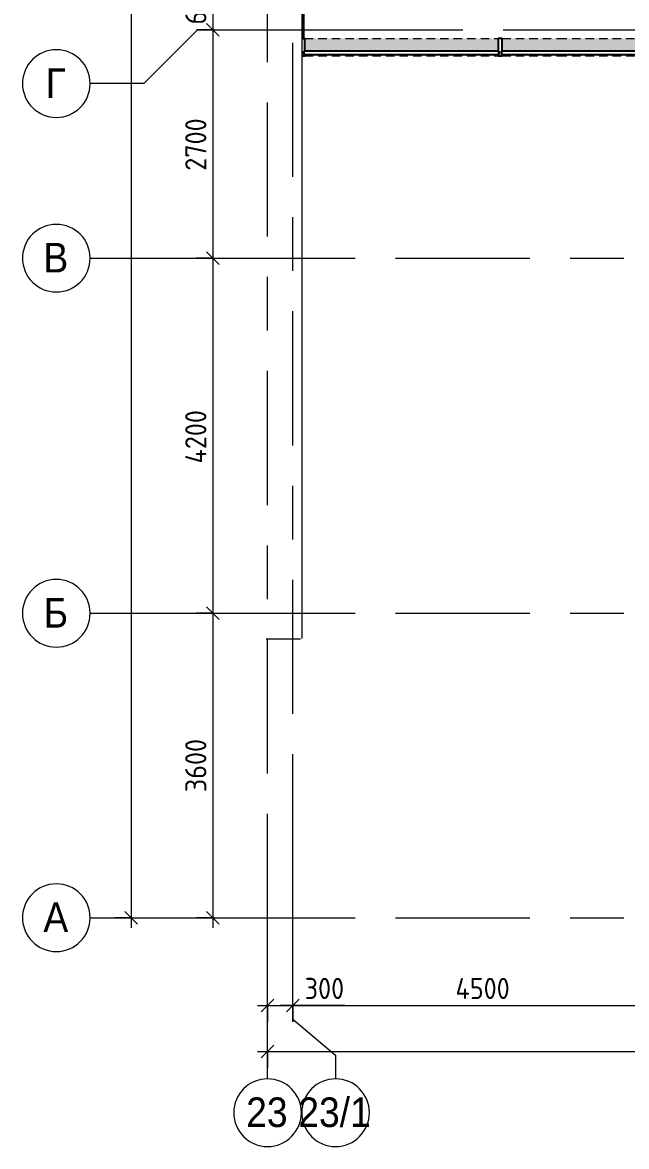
# Model space of a CAD drawing. Header units: millimetres. Extents: x 81663 to 277412, y -8553 to 29000.
# Drawn here: x 81663 to 88804, y -2706 to 10588 of the extents above; entities that cross this region are included whole.
import ezdxf

# ---------------------------------------------------------------- set-up
doc = ezdxf.new("R2010")
doc.units = ezdxf.units.MM
doc.linetypes.add('200_ШТРИХ__ш1_п0_6_', pattern=[160, 100, -60])
doc.linetypes.add('Осевая', pattern=[3175, 635, -476.25, 1587.5, -476.25])
for name, color, linetype, lineweight in [('A-ANNO-DIMS', 7, 'Continuous', 9), ('A-ANNO-DIMS-100', 7, 'Continuous', 9), ('A-DETL-GENF', 7, 'Continuous', 9), ('A-DETL-MBND', 7, '200_ШТРИХ__ш1_п0_6_', 9), ('A-GLAZ-CURT', 7, 'Continuous', 9), ('A-GLAZ-CURT-1', 7, 'Continuous', 25), ('A-GLAZ-CWMG', 7, 'Continuous', 9), ('A-GLAZ-CWMG-1', 7, 'Continuous', 25), ('I-WALL', 7, 'Continuous', 9), ('Оси', 7, 'Continuous', 9), ('Оси-1', 7, 'Continuous', 20), ('Оси-2', 7, 'Осевая', 9)]:
    doc.layers.add(name, color=color, linetype=linetype, lineweight=lineweight)
doc.layers.add('A-WALL-3', color=7, linetype='Continuous', lineweight=25, true_color=0x3c3c3c)
doc.layers.add('A-WALL-FNSH-2', color=7, linetype='Continuous', lineweight=9, true_color=0x3c3c3c)
doc.styles.add('Arial', font='arial.ttf', dxfattribs={"width": 0.9, "height": 350})
doc.styles.add('ISOCPEUR', font='isocpeur.ttf', dxfattribs={"width": 0.9, "height": 250})
doc.dimstyles.new('ISO-2_5_0_9К_БОЛЬШОЙ', dxfattribs={"dimscale": 304.8, "dimtxt": 248.995294, "dimasz": 0.492126, "dimexe": 0.393701, "dimexo": 0.984252, "dimgap": 0, "dimtad": 1, "dimdec": 0, "dimrnd": 10, "dimzin": 0, "dimdsep": 46, "dimtxsty": 'ISOCPEUR', "dimblk1": 'OBLIQUE', "dimblk2": 'OBLIQUE', "dimsah": 1, "dimcen": 0.09, "dimdle": 0.393701, "dimazin": 0, "dimtfac": 1, "dimtdec": 4, "dimtix": 1, "dimtmove": 0, "dimatfit": 3, "dimfxl": 1, "dimtvp": 1, "dimtolj": 1, "dimtzin": 0, "dimarcsym": 2})
doc.dimstyles.new('ISO-2_5_0_9К_БОЛЬШОЙ_1', dxfattribs={"dimscale": 304.8, "dimtxt": 248.995294, "dimasz": 0.492126, "dimexe": 0.393701, "dimexo": 0.984252, "dimgap": 0, "dimtad": 1, "dimdec": 0, "dimrnd": 10, "dimzin": 0, "dimdsep": 46, "dimtxsty": 'ISOCPEUR', "dimblk1": 'OBLIQUE', "dimblk2": 'OBLIQUE', "dimsah": 1, "dimcen": 0.09, "dimdle": 0.393701, "dimazin": 0, "dimtfac": 1, "dimtdec": 4, "dimtix": 1, "dimtmove": 2, "dimatfit": 3, "dimfxl": 1, "dimtvp": 1, "dimtolj": 1, "dimtzin": 0, "dimarcsym": 2})
doc.dimstyles.new('ISO-2_5_0_9К_БОЛЬШОЙ_2', dxfattribs={"dimscale": 304.8, "dimtxt": 248.995294, "dimasz": 0.492126, "dimexe": 0.393701, "dimexo": 0.984252, "dimgap": 0, "dimtad": 1, "dimdec": 0, "dimrnd": 10, "dimzin": 0, "dimdsep": 46, "dimtxsty": 'ISOCPEUR', "dimblk1": 'OBLIQUE', "dimblk2": 'OBLIQUE', "dimsah": 1, "dimcen": 0.09, "dimdle": 0.393701, "dimazin": 0, "dimtfac": 1, "dimtdec": 4, "dimtix": 1, "dimtmove": 1, "dimatfit": 3, "dimfxl": 1, "dimtvp": 1, "dimtolj": 1, "dimtzin": 0, "dimarcsym": 2})

# ---------------------------------------------------------------- blocks, each defined once
blk = doc.blocks.new('Системная панель - Сэндвич - 40мм-32817007-План потолков с обозначением видов отделки и геометрии 2 этажа в осях 23-33')
at = {"layer": 'A-GLAZ-CURT-1'}
for p, q in [((1153, 40), (-1153, 40)), ((-1153, 40), (-1153, 0)), ((-1153, 0), (1153, 0)), ((1153, 0), (1153, 40))]:
    blk.add_line(p, q, dxfattribs=at)
blk = doc.blocks.new('Системная панель - Сэндвич - 40мм-32817005-План потолков с обозначением видов отделки и геометрии 2 этажа в осях 23-33')
at = {"layer": 'A-GLAZ-CURT-1'}
for p, q in [((919.25, 40), (-919.25, 40)), ((-919.25, 40), (-919.25, 0)), ((-919.25, 0), (919.25, 0)), ((919.25, 0), (919.25, 40))]:
    blk.add_line(p, q, dxfattribs=at)
blk = doc.blocks.new('Прямоугольный импост - Импост структурный с накладкой - 190мм-23186050-План потолков с обозначением видов отделки и геометрии 2 этажа в осях 23-33')
at = {"layer": 'A-DETL-MBND'}
for points in [[(87285, 10250), (87285, 10400), (85000, 10400), (85000, 10250), (87131, 10250)], [(87285, 10193), (87285, 10210), (85000, 10210), (85000, 10193), (87131, 10193)]]:
    blk.add_hatch(color=256, dxfattribs=at).paths.add_polyline_path(points)
for p, q in [((85000, 10400), (87285, 10400)), ((85000, 10193), (87285, 10193))]:
    blk.add_line(p, q, dxfattribs=at)
blk = doc.blocks.new('Прямоугольный импост - Импост структурный с накладкой - 190мм-23186051-План потолков с обозначением видов отделки и геометрии 2 этажа в осях 23-33')
at = {"layer": 'A-DETL-MBND'}
for points in [[(88000, 10250), (88000, 10400), (87335, 10400), (87335, 10250)], [(88000, 10193), (88000, 10210), (87335, 10210), (87335, 10193)]]:
    blk.add_hatch(color=256, dxfattribs=at).paths.add_polyline_path(points)
for p, q in [((87335, 10400), (88000, 10400)), ((87335, 10193), (88000, 10193))]:
    blk.add_line(p, q, dxfattribs=at)
blk = doc.blocks.new('Прямоугольный импост - Импост структурный с накладкой - 190мм-23186052-План потолков с обозначением видов отделки и геометрии 2 этажа в осях 23-33')
at = {"layer": 'A-DETL-MBND'}
for points in [[(89154, 10250), (89154, 10400), (88000, 10400), (88000, 10250)], [(89154, 10193), (89154, 10210), (88000, 10210), (88000, 10193)]]:
    blk.add_hatch(color=256, dxfattribs=at).paths.add_polyline_path(points)
for p, q in [((88000, 10400), (89154, 10400)), ((88000, 10193), (89154, 10193))]:
    blk.add_line(p, q, dxfattribs=at)
blk = doc.blocks.new('Прямоугольный импост - Импост структурный с накладкой - 190мм-23946634-План потолков с обозначением видов отделки и геометрии 2 этажа в осях 23-33')
at = {"layer": 'A-GLAZ-CWMG-1'}
for p, q in [((-25, 0), (-25, 17)), ((-25, 17), (25, 17)), ((-15, 0), (-25, 0)), ((-15, -40), (-15, 0)), ((25, 0), (15, 0)), ((15, 0), (15, -40)), ((25, 17), (25, 0)), ((-25, -190), (-25, -40)), ((-25, -40), (-15, -40)), ((15, -40), (25, -40)), ((25, -40), (25, -190)), ((25, -190), (-25, -190))]:
    blk.add_line(p, q, dxfattribs=at)
blk = doc.blocks.new('Прямоугольный импост - Импост структурный с накладкой - 190мм-23946642-План потолков с обозначением видов отделки и геометрии 2 этажа в осях 23-33')
at = {"layer": 'A-GLAZ-CWMG-1'}
for p, q in [((-21, 17), (-50, 17)), ((-50, 17), (-50, 0)), ((-50, 0), (-40, 0)), ((-40, 0), (-40, -40)), ((-40, -40), (-50, -40)), ((-50, -40), (-50, -190)), ((-50, -190), (-21, -190))]:
    blk.add_line(p, q, dxfattribs=at)
blk = doc.blocks.new('DET_L_Линия разрыва - М100-30654842-План потолков с обозначением видов отделки и геометрии 2 этажа в осях 23-33')
at = {"layer": 'A-DETL-GENF'}
blk.add_line((24080, 0), (12340, 0), dxfattribs=at)
blk = doc.blocks.new('Ось сетки - D8-29747960-План потолков с обозначением видов отделки и геометрии 2 этажа в осях 23-33')
at = {"layer": 'Оси-1'}
for start, end in [(360, 180), (180, 360)]:
    blk.add_arc((0, 0), 4, start, end, dxfattribs=at)
blk = doc.blocks.new('DIMBLOCK9-План потолков с обозначением видов отделки и геометрии 2 этажа в осях 23-33')
at = {"layer": 'A-ANNO-DIMS-100', "lineweight": 20}
for p, q in [((83914, 11100), (83839, 11175)), ((83914, 11100), (83989, 11025)), ((83914, 10500), (83839, 10575)), ((83914, 10500), (83989, 10425))]:
    blk.add_line(p, q, dxfattribs=at)
at = {"layer": 'A-ANNO-DIMS-100'}
for p, q in [((83720, 11100), (84034, 11100)), ((83914, 11100), (83720, 11100)), ((83914, 11100), (83914, 10500)), ((83720, 10500), (84034, 10500)), ((83914, 10500), (83720, 10500))]:
    blk.add_line(p, q, dxfattribs=at)
at = {"layer": 'A-ANNO-DIMS-100', "color": 0, "insert": (83587, 10563), "char_height": 250, "width": 568.86, "attachment_point": 1, "rotation": 90, "line_spacing_factor": 1.149209, "style": 'ISOCPEUR'}
blk.add_mtext('600', dxfattribs=at)
blk = doc.blocks.new('_Oblique')
at = {"color": 0, "linetype": 'ByBlock', "lineweight": -2}
blk.add_line((-0.5, -0.5), (0.5, 0.5), dxfattribs=at)
blk = doc.blocks.new('DIMBLOCK10-План потолков с обозначением видов отделки и геометрии 2 этажа в осях 23-33')
at = {"layer": 'A-ANNO-DIMS-100', "lineweight": 20}
for p, q in [((83914, 10500), (83839, 10575)), ((83914, 10500), (83989, 10425)), ((83914, 7800), (83839, 7875)), ((83914, 7800), (83989, 7725))]:
    blk.add_line(p, q, dxfattribs=at)
at = {"layer": 'A-ANNO-DIMS-100'}
for p, q in [((83720, 10500), (84034, 10500)), ((83914, 10500), (83720, 10500)), ((83914, 10500), (83914, 7800)), ((83720, 7800), (84034, 7800)), ((83914, 7800), (83720, 7800))]:
    blk.add_line(p, q, dxfattribs=at)
at = {"layer": 'A-ANNO-DIMS-100', "color": 0, "insert": (83587, 8834), "char_height": 250, "width": 758.48, "attachment_point": 1, "rotation": 90, "line_spacing_factor": 1.149209, "style": 'ISOCPEUR'}
blk.add_mtext('2700', dxfattribs=at)
blk = doc.blocks.new('DIMBLOCK11-План потолков с обозначением видов отделки и геометрии 2 этажа в осях 23-33')
at = {"layer": 'A-ANNO-DIMS-100', "lineweight": 20}
for p, q in [((83914, 7800), (83839, 7875)), ((83914, 7800), (83989, 7725)), ((83914, 3600), (83839, 3675)), ((83914, 3600), (83989, 3525))]:
    blk.add_line(p, q, dxfattribs=at)
at = {"layer": 'A-ANNO-DIMS-100'}
for p, q in [((83720, 7800), (84034, 7800)), ((83914, 7800), (83720, 7800)), ((83914, 7800), (83914, 3600)), ((83720, 3600), (84034, 3600)), ((83914, 3600), (83720, 3600))]:
    blk.add_line(p, q, dxfattribs=at)
at = {"layer": 'A-ANNO-DIMS-100', "color": 0, "insert": (83587, 5372), "char_height": 250, "width": 787.21, "attachment_point": 1, "rotation": 90, "line_spacing_factor": 1.149209, "style": 'ISOCPEUR'}
blk.add_mtext('4200', dxfattribs=at)
blk = doc.blocks.new('DIMBLOCK12-План потолков с обозначением видов отделки и геометрии 2 этажа в осях 23-33')
at = {"layer": 'A-ANNO-DIMS-100'}
for p, q in [((83720, 3600), (84034, 3600)), ((83914, 3600), (83720, 3600)), ((83914, 3600), (83914, -120)), ((83720, 0), (84034, 0)), ((83914, 0), (83720, 0))]:
    blk.add_line(p, q, dxfattribs=at)
at = {"layer": 'A-ANNO-DIMS-100', "lineweight": 20}
for p, q in [((83914, 3600), (83839, 3675)), ((83914, 3600), (83989, 3525)), ((83914, 0), (83839, 75)), ((83914, 0), (83989, -75))]:
    blk.add_line(p, q, dxfattribs=at)
at = {"layer": 'A-ANNO-DIMS-100', "color": 0, "insert": (83587, 1484), "char_height": 250, "width": 758.48, "attachment_point": 1, "rotation": 90, "line_spacing_factor": 1.149209, "style": 'ISOCPEUR'}
blk.add_mtext('3600', dxfattribs=at)
blk = doc.blocks.new('DIMBLOCK13-План потолков с обозначением видов отделки и геометрии 2 этажа в осях 23-33')
at = {"layer": 'A-ANNO-DIMS-100'}
for p, q in [((82947, 27120), (82947, -120)), ((82753, 27000), (83067, 27000)), ((82947, 27000), (82753, 27000)), ((82753, 0), (83067, 0)), ((82947, 0), (82753, 0))]:
    blk.add_line(p, q, dxfattribs=at)
at = {"layer": 'A-ANNO-DIMS-100', "lineweight": 20}
for p, q in [((82947, 27000), (82872, 27075)), ((82947, 27000), (83022, 26925)), ((82947, 0), (82872, 75)), ((82947, 0), (83022, -75))]:
    blk.add_line(p, q, dxfattribs=at)
at = {"layer": 'A-ANNO-DIMS-100', "color": 0, "insert": (82620, 13836), "char_height": 250, "width": 948.1, "attachment_point": 1, "rotation": 90, "line_spacing_factor": 1.149209, "style": 'ISOCPEUR'}
blk.add_mtext('27000', dxfattribs=at)
blk = doc.blocks.new('DIMBLOCK14-План потолков с обозначением видов отделки и геометрии 2 этажа в осях 23-33')
at = {"layer": 'A-ANNO-DIMS-100'}
for p, q in [((84560, -1232), (84560, -918)), ((84860, -1232), (84860, -918)), ((84440, -1038), (84860, -1038)), ((84560, -1038), (84560, -1232)), ((84899, -1038), (84710, -1038)), ((84860, -1038), (84860, -1232)), ((85473, -1038), (84899, -1038))]:
    blk.add_line(p, q, dxfattribs=at)
at = {"layer": 'A-ANNO-DIMS-100', "lineweight": 20}
for p, q in [((84560, -1038), (84485, -1113)), ((84560, -1038), (84635, -963)), ((84860, -1038), (84785, -1113)), ((84860, -1038), (84935, -963))]:
    blk.add_line(p, q, dxfattribs=at)
at = {"layer": 'A-ANNO-DIMS-100', "color": 0, "insert": (84999, -712), "char_height": 250, "width": 568.86, "attachment_point": 1, "line_spacing_factor": 1.149209, "style": 'ISOCPEUR'}
blk.add_mtext('300', dxfattribs=at)
blk = doc.blocks.new('DIMBLOCK15-План потолков с обозначением видов отделки и геометрии 2 этажа в осях 23-33')
at = {"layer": 'A-ANNO-DIMS-100'}
for p, q in [((84860, -1232), (84860, -918)), ((89360, -1232), (89360, -918)), ((84860, -1038), (89360, -1038)), ((84860, -1038), (84860, -1232)), ((89360, -1038), (89360, -1232))]:
    blk.add_line(p, q, dxfattribs=at)
at = {"layer": 'A-ANNO-DIMS-100', "lineweight": 20}
for p, q in [((84860, -1038), (84785, -1113)), ((84860, -1038), (84935, -963)), ((89360, -1038), (89285, -1113)), ((89360, -1038), (89435, -963))]:
    blk.add_line(p, q, dxfattribs=at)
at = {"layer": 'A-ANNO-DIMS-100', "color": 0, "insert": (86782, -712), "char_height": 250, "width": 787.21, "attachment_point": 1, "line_spacing_factor": 1.149209, "style": 'ISOCPEUR'}
blk.add_mtext('4500', dxfattribs=at)
blk = doc.blocks.new('DIMBLOCK26-План потолков с обозначением видов отделки и геометрии 2 этажа в осях 23-33')
at = {"layer": 'A-ANNO-DIMS-100'}
for p, q in [((84440, -1583), (125130, -1583)), ((84560, -1777), (84560, -1463)), ((84560, -1583), (84560, -1777)), ((125010, -1777), (125010, -1463)), ((125010, -1583), (125010, -1777))]:
    blk.add_line(p, q, dxfattribs=at)
at = {"layer": 'A-ANNO-DIMS-100', "lineweight": 20}
for p, q in [((84560, -1583), (84485, -1658)), ((84560, -1583), (84635, -1508)), ((125010, -1583), (124935, -1658)), ((125010, -1583), (125085, -1508))]:
    blk.add_line(p, q, dxfattribs=at)
at = {"layer": 'A-ANNO-DIMS-100', "color": 0, "insert": (104366, -1257), "char_height": 250, "width": 1005.56, "attachment_point": 1, "line_spacing_factor": 1.149209, "style": 'ISOCPEUR'}
blk.add_mtext('40450', dxfattribs=at)

msp = doc.modelspace()

# ---------------------------------------------------------------- hatches: boundary and pattern name
at = {"layer": 'I-WALL'}
h = msp.add_hatch(dxfattribs=at)
h.set_pattern_fill('FP_17', color=256, style=0, pattern_type=2)
h.set_pattern_definition([(0, (0, 0), (121.92, 30.48), [10.058, -81.382, 10.058, -81.382, -487.68]), (0, (0, 0), (121.92, 30.48), [-182.88, 10.058, -172.822, 10.058, -81.382, -213.36]), (0, (0, 0), (121.92, 30.48), [-457.2, 10.058, -50.902, 10.058, -142.342]), (120, (45.72, 15.24), (-87.356454, 90.345817), [10.058, -81.382, 10.058, -81.382, -487.68]), (120, (45.72, 15.24), (-87.356454, 90.345817), [-182.88, 10.058, -172.822, 10.058, -81.382, -213.36]), (120, (45.72, 15.24), (-87.356454, 90.345817), [-457.2, 10.058, -50.902, 10.058, -142.342]), (240, (60.96, 76.2), (-34.563546, -120.825817), [10.058, -81.382, 10.058, -81.382, -487.68]), (240, (60.96, 76.2), (-34.563546, -120.825817), [-182.88, 10.058, -172.822, 10.058, -81.382, -213.36]), (240, (60.96, 76.2), (-34.563546, -120.825817), [-457.2, 10.058, -50.902, 10.058, -142.342])])
h.paths.add_polyline_path([(84990, 10400), (84990, 13390), (84970.7, 13390), (84970.7, 10400)])

# ---------------------------------------------------------------- linework, layer by layer
at = {"layer": 'A-DETL-MBND'}
msp.add_line((84991, 13399), (84991, 10400), dxfattribs=at)
at = {"layer": 'A-WALL-3'}
for p, q in [((84990, 10400), (84990, 13390)), ((84970.7, 10400), (84990, 10400))]:
    msp.add_line(p, q, dxfattribs=at)
at = {"layer": 'A-WALL-FNSH-2'}
msp.add_line((84542.8, 3300), (84950, 3300), dxfattribs=at)
at = {"layer": 'Оси'}
for p, q in [((83732.9, 10500), (83097.9, 9865)), ((83732.9, 10500), (86232.9, 10500)), ((83097.9, 9865), (82462.9, 9865)), ((82462.9, 7800), (84962.9, 7800)), ((82462.9, 3600), (84962.9, 3600)), ((84860, -1201.1), (84860, 1298.9)), ((84560, -1906.3), (84560, 593.7)), ((82462.9, 0), (84962.9, 0)), ((84860, -1201.1), (85364, -1627.7)), ((85364, -1627.7), (85364, -1906.3))]:
    msp.add_line(p, q, dxfattribs=at)
at = {"layer": 'Оси-2'}
for p, q in [((84560, 593.7), (84560, 19415.1)), ((84860, 1298.9), (84860, 19415.1)), ((86232.9, 10500), (120319, 10500)), ((84962.9, 7800), (122760, 7800)), ((84962.9, 3600), (122760, 3600)), ((84962.9, 0), (122760, 0))]:
    msp.add_line(p, q, dxfattribs=at)

# ---------------------------------------------------------------- block references
at = {"layer": 'A-DETL-GENF', "rotation": 270.0000000000003}
msp.add_blockref('DET_L_Линия разрыва - М100-30654842-План потолков с обозначением видов отделки и геометрии 2 этажа в осях 23-33', (84970.7, 27380.8), dxfattribs=at)
at = {"layer": 'A-DETL-MBND'}
for name in ['Прямоугольный импост - Импост структурный с накладкой - 190мм-23186050-План потолков с обозначением видов отделки и геометрии 2 этажа в осях 23-33', 'Прямоугольный импост - Импост структурный с накладкой - 190мм-23186051-План потолков с обозначением видов отделки и геометрии 2 этажа в осях 23-33', 'Прямоугольный импост - Импост структурный с накладкой - 190мм-23186052-План потолков с обозначением видов отделки и геометрии 2 этажа в осях 23-33']:
    msp.add_blockref(name, (0, 0), dxfattribs=at)
at = {"layer": 'A-GLAZ-CURT'}
for name, p in [('Системная панель - Сэндвич - 40мм-32817007-План потолков с обозначением видов отделки и геометрии 2 этажа в осях 23-33', (86142.5, 10210)), ('Системная панель - Сэндвич - 40мм-32817005-План потолков с обозначением видов отделки и геометрии 2 этажа в осях 23-33', (88244.3, 10210))]:
    msp.add_blockref(name, p, dxfattribs=at)
at = {"layer": 'A-GLAZ-CWMG', "rotation": 180}
msp.add_blockref('Прямоугольный импост - Импост структурный с накладкой - 190мм-23946642-План потолков с обозначением видов отделки и геометрии 2 этажа в осях 23-33', (84950, 10210), dxfattribs=at)
at = {"layer": 'A-GLAZ-CWMG', "extrusion": (0, 0, -1), "rotation": 180}
msp.add_blockref('Прямоугольный импост - Импост структурный с накладкой - 190мм-23946634-План потолков с обозначением видов отделки и геометрии 2 этажа в осях 23-33', (-87310, 10210), dxfattribs=at)
at = {"layer": 'Оси-1', "xscale": 99.99999999999993, "yscale": 99.99999999999993, "zscale": 99.99999999999993, "rotation": 269.9999999999994}
for p in [(82062.9, 9865), (82062.9, 7800), (82062.9, 3600), (82062.9, 0)]:
    msp.add_blockref('Ось сетки - D8-29747960-План потолков с обозначением видов отделки и геометрии 2 этажа в осях 23-33', p, dxfattribs=at)
at = {"layer": 'Оси-1', "xscale": 99.99999999999993, "yscale": 99.99999999999993, "zscale": 99.99999999999993}
for p in [(84560, -2306.3), (85364, -2306.3)]:
    msp.add_blockref('Ось сетки - D8-29747960-План потолков с обозначением видов отделки и геометрии 2 этажа в осях 23-33', p, dxfattribs=at)

# ---------------------------------------------------------------- texts
at = {"layer": 'Оси', "char_height": 350, "attachment_point": 1, "style": 'Arial'}
for s, insert, width in [('\\fArial|b0|i0|c204|p34|;\\W.9;Г', (81937.2, 10046), 295.823), ('\\fArial|b0|i0|c204|p34|;\\W.9;В', (81910.2, 7981), 360.759), ('\\fArial|b0|i0|c204|p34|;\\W.9;Б', (81913.3, 3781), 353.544), ('\\fArial|b0|i0|c204|p34|;\\W.9;А', (81910.2, 181), 360.759), ('23', (84307.4, -2125.6), 606.076), ('23/1', (84923.8, -2125.6), 1060.633)]:
    msp.add_mtext(s, dxfattribs=dict(at, insert=insert, width=width))

# ---------------------------------------------------------------- dimensions: what is measured, and where the dimension line sits
at = {"layer": 'A-ANNO-DIMS'}
dim = msp.add_linear_dim(base=(82946.5, 0), p1=(83052.6, 27000), p2=(83052.6, 0), angle=90, dimstyle='ISO-2_5_0_9К_БОЛЬШОЙ_1', override={"dimpost": '<>', "dimfxl": 26999.999823}, dxfattribs=at)
dim.commit()
dim.dimension.update_dxf_attribs({"geometry": 'DIMBLOCK13-План потолков с обозначением видов отделки и геометрии 2 этажа в осях 23-33', "text_midpoint": (82786.6, 14310.5), "dimtype": 160, "text_rotation": 90})
for base, p1, p2, override, picture, middle in [((83914.1, 10500), (84020.1, 11100), (84020.1, 10500), {"dimpost": '<>', "dimfxl": 600}, 'DIMBLOCK9-План потолков с обозначением видов отделки и геометрии 2 этажа в осях 23-33', (83789.1, 10800)), ((83914.1, 7800), (84020.1, 10500), (84020.1, 7800), {"dimpost": '<>', "dimfxl": 2700}, 'DIMBLOCK10-План потолков с обозначением видов отделки и геометрии 2 этажа в осях 23-33', (83789.1, 9150)), ((83914.1, 3600), (84020.1, 7800), (84020.1, 3600), {"dimpost": '<>', "dimfxl": 4200}, 'DIMBLOCK11-План потолков с обозначением видов отделки и геометрии 2 этажа в осях 23-33', (83789.1, 5700)), ((83914.1, 0), (84020.1, 3600), (84020.1, 0), {"dimpost": '<>', "dimfxl": 3600}, 'DIMBLOCK12-План потолков с обозначением видов отделки и геометрии 2 этажа в осях 23-33', (83789.1, 1800))]:
    dim = msp.add_linear_dim(base=base, p1=p1, p2=p2, angle=90, dimstyle='ISO-2_5_0_9К_БОЛЬШОЙ', override=override, dxfattribs=at)
    dim.commit()
    dim.dimension.update_dxf_attribs({"geometry": picture, "text_midpoint": middle})
dim = msp.add_linear_dim(base=(84860, -1038.2), p1=(84560, -932.1), p2=(84860, -932.1), dimstyle='ISO-2_5_0_9К_БОЛЬШОЙ_2', override={"dimpost": '<>', "dimfxl": 300}, dxfattribs=at)
dim.commit()
dim.dimension.update_dxf_attribs({"geometry": 'DIMBLOCK14-План потолков с обозначением видов отделки и геометрии 2 этажа в осях 23-33', "text_midpoint": (85283.6, -878.2), "dimtype": 160})
for base, p1, p2, override, picture, middle in [((89360, -1038.2), (84860, -932.1), (89360, -932.1), {"dimpost": '<>', "dimfxl": 4500}, 'DIMBLOCK15-План потолков с обозначением видов отделки и геометрии 2 этажа в осях 23-33', (87110, -913.2)), ((125010, -1583.3), (84560, -1477.3), (125010, -1477.3), {"dimpost": '<>', "dimfxl": 40450}, 'DIMBLOCK26-План потолков с обозначением видов отделки и геометрии 2 этажа в осях 23-33', (104785, -1458.3))]:
    dim = msp.add_linear_dim(base=base, p1=p1, p2=p2, dimstyle='ISO-2_5_0_9К_БОЛЬШОЙ', override=override, dxfattribs=at)
    dim.commit()
    dim.dimension.update_dxf_attribs({"geometry": picture, "text_midpoint": middle})

doc.saveas('drawing.dxf')
